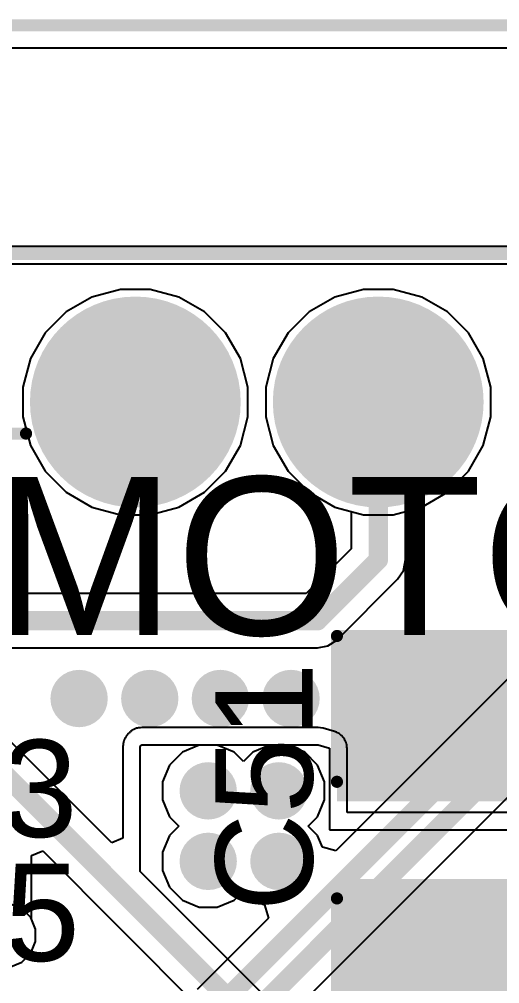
# Model space of a CAD drawing. Header units: millimetres. Extents: x -1.7 to 76.1, y -1.1 to 50.5.
# Drawn here: x 25.86 to 30.89, y 34.66 to 44.74 of the extents above; entities that cross this region are included whole.
import ezdxf

# ---------------------------------------------------------------- set-up
doc = ezdxf.new("R2010")
doc.units = ezdxf.units.MM
for name, color, linetype in [('BottomLayer', 5, 'Continuous'), ('BottomSolder', 6, 'Continuous'), ('MultiLayer', 9, 'Continuous'), ('PadHoleLayer', 156, 'Continuous'), ('TopLayer', 1, 'Continuous'), ('TopOverlay', 2, 'Continuous'), ('TopPaste', 8, 'Continuous'), ('TopSolder', 216, 'Continuous'), ('ViaHoleLayer', 16, 'Continuous')]:
    doc.layers.add(name, color=color, linetype=linetype)
doc.styles.add('Arial', font='arial.ttf', dxfattribs={"height": 0.2})

# ---------------------------------------------------------------- blocks, each defined once
blk = doc.blocks.new('T____1206_55')
at = {"layer": 'TopLayer'}
for points in [[(-2.032, 0.889), (-0.508, 0.889), (-0.508, -0.889), (-2.032, -0.889)], [(0.508, 0.889), (2.032, 0.889), (2.032, -0.889), (0.508, -0.889)]]:
    blk.add_hatch(color=1, dxfattribs=at).paths.add_polyline_path(points)
at = {"layer": 'TopPaste'}
for points in [[(-2.032, 0.889), (-0.508, 0.889), (-0.508, -0.889), (-2.032, -0.889)], [(0.508, 0.889), (2.032, 0.889), (2.032, -0.889), (0.508, -0.889)]]:
    blk.add_hatch(color=8, dxfattribs=at).paths.add_polyline_path(points)
at = {"layer": 'TopSolder'}
for points in [[(-2.1336, 0.9906), (-0.4064, 0.9906), (-0.4064, -0.9906), (-2.1336, -0.9906)], [(0.4064, 0.9906), (2.1336, 0.9906), (2.1336, -0.9906), (0.4064, -0.9906)]]:
    blk.add_hatch(color=216, dxfattribs=at).paths.add_polyline_path(points)
at = {"layer": 'TopOverlay', "const_width": 0.127}
for points in [[(-2.1336, 0.9906), (-0.6096, 0.9906)], [(-2.1336, 0.9906), (-2.1336, -0.9906)], [(0.6096, 0.9906), (2.1336, 0.9906)], [(2.1336, 0.9906), (2.1336, -0.9906)], [(-2.1336, -0.9906), (-0.6096, -0.9906)], [(0.6096, -0.9906), (2.1336, -0.9906)]]:
    blk.add_lwpolyline(points, dxfattribs=at)
at = {"layer": 'TopOverlay', "const_width": 0.0635}
for points in [[(-2.16535, 0.9906, 1), (-2.10185, 0.9906, 1)], [(-2.16535, 0.9906, 1), (-2.10185, 0.9906, 1)], [(-0.64135, 0.9906, 1), (-0.57785, 0.9906, 1)], [(0.57785, 0.9906, 1), (0.64135, 0.9906, 1)], [(2.10185, 0.9906, 1), (2.16535, 0.9906, 1)], [(2.10185, 0.9906, 1), (2.16535, 0.9906, 1)], [(-2.16535, -0.9906, 1), (-2.10185, -0.9906, 1)], [(-2.16535, -0.9906, 1), (-2.10185, -0.9906, 1)], [(-0.64135, -0.9906, 1), (-0.57785, -0.9906, 1)], [(0.57785, -0.9906, 1), (0.64135, -0.9906, 1)], [(2.10185, -0.9906, 1), (2.16535, -0.9906, 1)], [(2.10185, -0.9906, 1), (2.16535, -0.9906, 1)]]:
    blk.add_lwpolyline(points, format="xyb", close=True, dxfattribs=at)
at = {"layer": 'TopOverlay'}
blk.add_text('+', height=0.635, dxfattribs=at).set_placement((-2.7502, -0.31739))
blk = doc.blocks.new('HDR_1_8_M____R_____A_____111')
at = {"layer": 'BottomLayer'}
h = blk.add_hatch(color=5, dxfattribs=at)
edge = h.paths.add_edge_path()
edge.add_arc((6.35, 0), 1, 0, 360)
h = blk.add_hatch(color=5, dxfattribs=at)
edge = h.paths.add_edge_path()
edge.add_arc((8.89, 0), 1, 0, 360)
at = {"layer": 'BottomSolder'}
h = blk.add_hatch(color=6, dxfattribs=at)
edge = h.paths.add_edge_path()
edge.add_arc((6.35, 0), 1.102, 0, 360)
h = blk.add_hatch(color=6, dxfattribs=at)
edge = h.paths.add_edge_path()
edge.add_arc((8.89, 0), 1.102, 0, 360)
at = {"layer": 'MultiLayer'}
h = blk.add_hatch(color=9, dxfattribs=at)
edge = h.paths.add_edge_path()
edge.add_arc((6.35, 0), 1, 0, 360)
h = blk.add_hatch(color=9, dxfattribs=at)
edge = h.paths.add_edge_path()
edge.add_arc((8.89, 0), 1, 0, 360)
at = {"layer": 'PadHoleLayer'}
h = blk.add_hatch(color=156, dxfattribs=at)
edge = h.paths.add_edge_path()
edge.add_arc((6.35, 0), 0.5, 0, 360)
h = blk.add_hatch(color=156, dxfattribs=at)
edge = h.paths.add_edge_path()
edge.add_arc((8.89, 0), 0.5, 0, 360)
at = {"layer": 'TopLayer'}
h = blk.add_hatch(color=1, dxfattribs=at)
edge = h.paths.add_edge_path()
edge.add_arc((6.35, 0), 1, 0, 360)
h = blk.add_hatch(color=1, dxfattribs=at)
edge = h.paths.add_edge_path()
edge.add_arc((8.89, 0), 1, 0, 360)
at = {"layer": 'TopSolder'}
h = blk.add_hatch(color=216, dxfattribs=at)
edge = h.paths.add_edge_path()
edge.add_arc((6.35, 0), 1.102, 0, 360)
h = blk.add_hatch(color=216, dxfattribs=at)
edge = h.paths.add_edge_path()
edge.add_arc((8.89, 0), 1.102, 0, 360)
at = {"layer": 'TopOverlay', "const_width": 0.127}
for points in [[(10.211, 0.33), (10.033, 0.33)], [(10.211, -1.549), (-10.211, -1.549)], [(10.211, -3.937), (-10.211, -3.937)]]:
    blk.add_lwpolyline(points, dxfattribs=at)
at = {"layer": 'TopOverlay', "const_width": 0.0635}
blk.add_lwpolyline([(10.001, 0.33, 1), (10.065, 0.33, 1)], format="xyb", close=True, dxfattribs=at)

msp = doc.modelspace()

# ---------------------------------------------------------------- hatches: boundary and pattern name
at = {"layer": 'BottomLayer'}
h = msp.add_hatch(color=5, dxfattribs=at)
edge = h.paths.add_edge_path()
edge.add_arc((26.488, 37.643), 0.3, 0, 360)
h = msp.add_hatch(color=5, dxfattribs=at)
edge = h.paths.add_edge_path()
edge.add_arc((27.227, 37.643), 0.3, 0, 360)
h = msp.add_hatch(color=5, dxfattribs=at)
edge = h.paths.add_edge_path()
edge.add_arc((27.965, 37.643), 0.3, 0, 360)
h = msp.add_hatch(color=5, dxfattribs=at)
edge = h.paths.add_edge_path()
edge.add_arc((28.704, 37.643), 0.3, 0, 360)
h = msp.add_hatch(color=5, dxfattribs=at)
edge = h.paths.add_edge_path()
edge.add_arc((27.838, 36.678), 0.3, 0, 360)
h = msp.add_hatch(color=5, dxfattribs=at)
edge = h.paths.add_edge_path()
edge.add_arc((28.577, 36.678), 0.3, 0, 360)
h = msp.add_hatch(color=5, dxfattribs=at)
edge = h.paths.add_edge_path()
edge.add_arc((27.838, 35.941), 0.3, 0, 360)
h = msp.add_hatch(color=5, dxfattribs=at)
edge = h.paths.add_edge_path()
edge.add_arc((28.577, 35.941), 0.3, 0, 360)
at = {"layer": 'TopLayer'}
h = msp.add_hatch(color=1, dxfattribs=at)
edge = h.paths.add_edge_path()
edge.add_arc((26.488, 37.643), 0.3, 0, 360)
h = msp.add_hatch(color=1, dxfattribs=at)
edge = h.paths.add_edge_path()
edge.add_arc((27.227, 37.643), 0.3, 0, 360)
h = msp.add_hatch(color=1, dxfattribs=at)
edge = h.paths.add_edge_path()
edge.add_arc((27.965, 37.643), 0.3, 0, 360)
h = msp.add_hatch(color=1, dxfattribs=at)
edge = h.paths.add_edge_path()
edge.add_arc((28.704, 37.643), 0.3, 0, 360)
h = msp.add_hatch(color=1, dxfattribs=at)
edge = h.paths.add_edge_path()
edge.add_arc((27.838, 36.678), 0.3, 0, 360)
h = msp.add_hatch(color=1, dxfattribs=at)
edge = h.paths.add_edge_path()
edge.add_arc((28.577, 36.678), 0.3, 0, 360)
h = msp.add_hatch(color=1, dxfattribs=at)
edge = h.paths.add_edge_path()
edge.add_arc((27.838, 35.941), 0.3, 0, 360)
h = msp.add_hatch(color=1, dxfattribs=at)
edge = h.paths.add_edge_path()
edge.add_arc((28.577, 35.941), 0.3, 0, 360)
at = {"layer": 'ViaHoleLayer'}
h = msp.add_hatch(color=16, dxfattribs=at)
edge = h.paths.add_edge_path()
edge.add_arc((26.488, 37.643), 0.15, 0, 360)
h = msp.add_hatch(color=16, dxfattribs=at)
edge = h.paths.add_edge_path()
edge.add_arc((27.227, 37.643), 0.15, 0, 360)
h = msp.add_hatch(color=16, dxfattribs=at)
edge = h.paths.add_edge_path()
edge.add_arc((27.965, 37.643), 0.15, 0, 360)
h = msp.add_hatch(color=16, dxfattribs=at)
edge = h.paths.add_edge_path()
edge.add_arc((28.704, 37.643), 0.15, 0, 360)
h = msp.add_hatch(color=16, dxfattribs=at)
edge = h.paths.add_edge_path()
edge.add_arc((27.838, 36.678), 0.15, 0, 360)
h = msp.add_hatch(color=16, dxfattribs=at)
edge = h.paths.add_edge_path()
edge.add_arc((28.577, 36.678), 0.15, 0, 360)
h = msp.add_hatch(color=16, dxfattribs=at)
edge = h.paths.add_edge_path()
edge.add_arc((27.838, 35.941), 0.15, 0, 360)
h = msp.add_hatch(color=16, dxfattribs=at)
edge = h.paths.add_edge_path()
edge.add_arc((28.577, 35.941), 0.15, 0, 360)

# ---------------------------------------------------------------- linework, layer by layer
at = {"layer": 'BottomLayer'}
for p, q in [((-1.544, 44.445), (38.401, 44.445)), ((26.622, 41.839), (26.353, 41.684)), ((26.921, 41.919), (26.622, 41.839)), ((27.231, 41.919), (26.921, 41.919)), ((27.531, 41.839), (27.231, 41.919)), ((27.8, 41.684), (27.531, 41.839)), ((29.162, 41.839), (28.893, 41.684)), ((29.461, 41.919), (29.162, 41.839)), ((29.771, 41.919), (29.461, 41.919)), ((30.071, 41.839), (29.771, 41.919)), ((30.34, 41.684), (30.071, 41.839)), ((26.353, 41.684), (26.134, 41.465)), ((28.019, 41.465), (27.8, 41.684)), ((28.893, 41.684), (28.674, 41.465)), ((30.559, 41.465), (30.34, 41.684)), ((26.134, 41.465), (25.979, 41.196)), ((28.174, 41.196), (28.019, 41.465)), ((28.674, 41.465), (28.519, 41.196)), ((30.714, 41.196), (30.559, 41.465)), ((25.979, 41.196), (25.899, 40.897)), ((28.254, 40.897), (28.174, 41.196)), ((28.519, 41.196), (28.439, 40.897)), ((30.794, 40.897), (30.714, 41.196)), ((25.899, 40.897), (25.899, 40.587)), ((28.254, 40.587), (28.254, 40.897)), ((28.439, 40.897), (28.439, 40.587)), ((30.794, 40.587), (30.794, 40.897)), ((25.899, 40.587), (25.979, 40.287)), ((28.174, 40.287), (28.254, 40.587)), ((28.439, 40.587), (28.519, 40.287)), ((30.714, 40.287), (30.794, 40.587)), ((25.979, 40.287), (26.134, 40.018)), ((28.019, 40.018), (28.174, 40.287)), ((28.519, 40.287), (28.674, 40.018)), ((30.559, 40.018), (30.714, 40.287)), ((26.134, 40.018), (26.353, 39.799)), ((27.8, 39.799), (28.019, 40.018)), ((28.674, 40.018), (28.893, 39.799)), ((30.34, 39.799), (30.559, 40.018)), ((26.353, 39.799), (26.622, 39.644)), ((27.531, 39.644), (27.8, 39.799)), ((28.094, 33.737), (34.09, 39.732)), ((28.893, 39.799), (29.162, 39.644)), ((30.071, 39.644), (30.34, 39.799)), ((26.622, 39.644), (26.921, 39.564)), ((27.231, 39.564), (27.531, 39.644)), ((29.162, 39.644), (29.332, 39.599)), ((29.901, 39.599), (30.071, 39.644)), ((26.921, 39.564), (27.231, 39.564)), ((29.332, 39.599), (29.332, 39.209)), ((29.901, 39.091), (29.901, 39.599)), ((29.332, 39.209), (28.863, 38.74)), ((29.88, 38.982), (29.901, 39.091)), ((29.901, 39.091), (29.901, 39.091)), ((29.818, 38.889), (29.88, 38.982)), ((29.183, 38.254), (29.818, 38.889)), ((29.818, 38.889), (29.818, 38.889)), ((28.863, 38.74), (25.206, 38.74)), ((31.872, 38.751), (29.172, 36.051)), ((29.09, 38.192), (29.183, 38.254)), ((24.07, 38.171), (28.981, 38.171)), ((28.981, 38.171), (29.09, 38.192)), ((28.981, 38.171), (28.981, 38.171)), ((27.743, 37.155), (27.568, 37.083)), ((27.933, 37.155), (27.743, 37.155)), ((28.109, 37.083), (27.933, 37.155)), ((28.482, 37.155), (28.306, 37.083)), ((28.672, 37.155), (28.482, 37.155)), ((28.848, 37.083), (28.672, 37.155)), ((27.568, 37.083), (27.433, 36.948)), ((28.208, 36.984), (28.109, 37.083)), ((28.306, 37.083), (28.208, 36.984)), ((28.982, 36.948), (28.848, 37.083)), ((27.433, 36.948), (27.361, 36.773)), ((29.055, 36.773), (28.982, 36.948)), ((27.361, 36.773), (27.361, 36.583)), ((29.055, 36.583), (29.055, 36.773)), ((27.361, 36.583), (27.433, 36.407)), ((28.982, 36.407), (29.055, 36.583)), ((27.433, 36.407), (27.531, 36.309)), ((28.884, 36.309), (28.982, 36.407)), ((27.531, 36.309), (27.433, 36.212)), ((28.982, 36.212), (28.884, 36.309)), ((27.433, 36.212), (27.361, 36.036)), ((29.032, 36.091), (28.982, 36.212)), ((29.172, 36.051), (29.032, 36.091)), ((27.361, 36.036), (27.361, 35.846)), ((27.361, 35.846), (27.433, 35.67)), ((27.433, 35.67), (27.568, 35.536)), ((28.109, 35.536), (28.208, 35.635)), ((28.208, 35.635), (28.306, 35.536)), ((25.89, 35.445), (25.77, 35.495)), ((27.568, 35.536), (27.743, 35.463)), ((27.933, 35.463), (28.109, 35.536)), ((28.306, 35.536), (28.427, 35.486)), ((28.427, 35.486), (28.467, 35.346)), ((25.983, 35.353), (25.89, 35.445)), ((27.743, 35.463), (27.933, 35.463)), ((26.033, 35.232), (25.983, 35.353)), ((28.467, 35.346), (27.721, 34.6)), ((26.033, 35.102), (26.033, 35.232)), ((25.983, 34.982), (26.033, 35.102)), ((25.89, 34.889), (25.983, 34.982)), ((25.77, 34.839), (25.89, 34.889))]:
    msp.add_line(p, q, dxfattribs=at)
at = {"layer": 'BottomLayer', "const_width": 0.203}
for points in [[(27.813, 33.858), (34.696, 40.742)], [(29.616, 39.091), (29.616, 40.742)], [(28.981, 38.456), (29.616, 39.091)], [(27.839, 34.315), (32.156, 38.633)], [(23.952, 38.456), (28.981, 38.456)]]:
    msp.add_lwpolyline(points, dxfattribs=at)
at = {"layer": 'BottomLayer', "const_width": 0.102}
for points in [[(29.566, 40.742, 1), (29.667, 40.742, 1)], [(29.566, 39.091, 1), (29.667, 39.091, 1)], [(29.566, 39.091, 1), (29.667, 39.091, 1)], [(28.931, 38.456, 1), (29.032, 38.456, 1)], [(28.931, 38.456, 1), (29.032, 38.456, 1)]]:
    msp.add_lwpolyline(points, format="xyb", close=True, dxfattribs=at)
at = {"layer": 'TopLayer'}
for p, q in [((-1.544, 44.445), (41.25, 44.445)), ((38.633, 42.367), (20.295, 42.367)), ((20.476, 42.186), (38.452, 42.186)), ((26.622, 41.839), (26.353, 41.684)), ((26.921, 41.919), (26.622, 41.839)), ((27.231, 41.919), (26.921, 41.919)), ((27.531, 41.839), (27.231, 41.919)), ((27.8, 41.684), (27.531, 41.839)), ((29.162, 41.839), (28.893, 41.684)), ((29.461, 41.919), (29.162, 41.839)), ((29.771, 41.919), (29.461, 41.919)), ((30.071, 41.839), (29.771, 41.919)), ((30.34, 41.684), (30.071, 41.839)), ((26.353, 41.684), (26.134, 41.465)), ((28.019, 41.465), (27.8, 41.684)), ((28.893, 41.684), (28.674, 41.465)), ((30.559, 41.465), (30.34, 41.684)), ((26.134, 41.465), (25.979, 41.196)), ((28.174, 41.196), (28.019, 41.465)), ((28.674, 41.465), (28.519, 41.196)), ((30.714, 41.196), (30.559, 41.465)), ((25.979, 41.196), (25.899, 40.897)), ((28.254, 40.897), (28.174, 41.196)), ((28.519, 41.196), (28.439, 40.897)), ((30.794, 40.897), (30.714, 41.196)), ((25.899, 40.897), (25.899, 40.587)), ((28.254, 40.587), (28.254, 40.897)), ((28.439, 40.897), (28.439, 40.587)), ((30.794, 40.587), (30.794, 40.897)), ((25.899, 40.587), (25.979, 40.287)), ((28.174, 40.287), (28.254, 40.587)), ((28.439, 40.587), (28.519, 40.287)), ((30.714, 40.287), (30.794, 40.587)), ((25.979, 40.287), (26.134, 40.018)), ((28.019, 40.018), (28.174, 40.287)), ((28.519, 40.287), (28.674, 40.018)), ((30.559, 40.018), (30.714, 40.287)), ((26.134, 40.018), (26.353, 39.799)), ((27.8, 39.799), (28.019, 40.018)), ((28.674, 40.018), (28.893, 39.799)), ((30.34, 39.799), (30.559, 40.018)), ((26.353, 39.799), (26.622, 39.644)), ((27.531, 39.644), (27.8, 39.799)), ((28.893, 39.799), (29.162, 39.644)), ((30.071, 39.644), (30.34, 39.799)), ((26.622, 39.644), (26.921, 39.564)), ((27.231, 39.564), (27.531, 39.644)), ((29.162, 39.644), (29.461, 39.564)), ((29.771, 39.564), (30.071, 39.644)), ((26.921, 39.564), (27.231, 39.564)), ((29.461, 39.564), (29.771, 39.564)), ((26.829, 36.134), (25.284, 37.679)), ((27.026, 37.297), (27.023, 37.293)), ((27.032, 37.3), (27.026, 37.297)), ((27.034, 37.302), (27.032, 37.3)), ((27.037, 37.304), (27.034, 37.302)), ((27.042, 37.309), (27.037, 37.304)), ((27.044, 37.311), (27.042, 37.309)), ((27.061, 37.318), (27.044, 37.311)), ((27.073, 37.326), (27.061, 37.318)), ((27.076, 37.328), (27.073, 37.326)), ((27.073, 37.326), (27.073, 37.326)), ((27.082, 37.329), (27.076, 37.328)), ((27.088, 37.332), (27.082, 37.329)), ((27.099, 37.334), (27.088, 37.332)), ((27.11, 37.338), (27.099, 37.334)), ((27.127, 37.338), (27.11, 37.338)), ((27.145, 37.341), (27.127, 37.338)), ((27.163, 37.341), (27.145, 37.341)), ((28.989, 37.341), (27.163, 37.341)), ((27.163, 37.341), (27.163, 37.341)), ((27.163, 37.341), (27.163, 37.341)), ((29.014, 37.336), (28.989, 37.341)), ((29.041, 37.334), (29.014, 37.336)), ((29.16, 37.298), (29.041, 37.334)), ((29.169, 37.294), (29.16, 37.298)), ((26.957, 37.198), (26.951, 37.186)), ((26.96, 37.212), (26.957, 37.198)), ((26.961, 37.214), (26.96, 37.212)), ((26.962, 37.216), (26.961, 37.214)), ((26.963, 37.218), (26.962, 37.216)), ((26.962, 37.216), (26.962, 37.216)), ((26.962, 37.216), (26.962, 37.216)), ((26.962, 37.216), (26.962, 37.216)), ((26.962, 37.216), (26.962, 37.216)), ((26.962, 37.216), (26.962, 37.216)), ((26.97, 37.228), (26.963, 37.218)), ((26.977, 37.243), (26.97, 37.228)), ((26.978, 37.245), (26.977, 37.243)), ((26.98, 37.248), (26.978, 37.245)), ((26.978, 37.245), (26.978, 37.245)), ((26.978, 37.245), (26.978, 37.245)), ((26.978, 37.245), (26.978, 37.245)), ((26.982, 37.25), (26.98, 37.248)), ((26.985, 37.253), (26.982, 37.25)), ((26.991, 37.26), (26.985, 37.253)), ((27.001, 37.275), (26.991, 37.26)), ((27.006, 37.28), (27.001, 37.275)), ((27.001, 37.275), (27.001, 37.275)), ((27.001, 37.275), (27.001, 37.275)), ((27.01, 37.282), (27.006, 37.28)), ((27.015, 37.287), (27.01, 37.282)), ((27.016, 37.288), (27.015, 37.287)), ((27.023, 37.293), (27.016, 37.288)), ((27.016, 37.288), (27.016, 37.288)), ((29.178, 37.292), (29.169, 37.294)), ((29.191, 37.283), (29.178, 37.292)), ((29.207, 37.277), (29.191, 37.283)), ((29.214, 37.27), (29.207, 37.277)), ((29.223, 37.265), (29.214, 37.27)), ((29.229, 37.258), (29.223, 37.265)), ((29.237, 37.253), (29.229, 37.258)), ((29.246, 37.239), (29.237, 37.253)), ((29.258, 37.227), (29.246, 37.239)), ((29.262, 37.218), (29.258, 37.227)), ((29.268, 37.211), (29.262, 37.218)), ((29.271, 37.202), (29.268, 37.211)), ((29.276, 37.194), (29.271, 37.202)), ((26.949, 37.16), (26.946, 37.142)), ((26.946, 37.142), (26.946, 36.183)), ((26.951, 37.182), (26.949, 37.178)), ((26.949, 37.178), (26.949, 37.16)), ((26.951, 37.186), (26.951, 37.186)), ((26.951, 37.186), (26.951, 37.182)), ((27.127, 37.142), (27.129, 37.145)), ((27.127, 35.836), (27.127, 37.142)), ((27.127, 37.142), (27.127, 37.142)), ((27.129, 37.146), (27.135, 37.152)), ((27.129, 37.145), (27.129, 37.146)), ((27.129, 37.145), (27.129, 37.145)), ((27.129, 37.145), (27.129, 37.145)), ((27.135, 37.152), (27.138, 37.154)), ((27.138, 37.154), (27.143, 37.159)), ((27.143, 37.159), (27.145, 37.16)), ((27.143, 37.159), (27.143, 37.159)), ((27.145, 37.16), (27.145, 37.16)), ((27.145, 37.16), (27.163, 37.16)), ((27.163, 37.16), (27.163, 37.16)), ((27.163, 37.16), (28.989, 37.16)), ((28.989, 37.16), (29.108, 37.125)), ((29.108, 37.125), (29.108, 37.124)), ((29.108, 37.124), (29.108, 36.271)), ((29.279, 37.178), (29.276, 37.194)), ((29.286, 37.163), (29.279, 37.178)), ((29.286, 37.162), (29.286, 37.163)), ((29.286, 37.153), (29.286, 37.162)), ((29.289, 37.143), (29.286, 37.153)), ((29.288, 37.134), (29.289, 37.143)), ((29.29, 37.124), (29.288, 37.134)), ((29.29, 36.452), (29.29, 37.124)), ((32.207, 36.452), (29.29, 36.452)), ((29.108, 36.271), (32.207, 36.271)), ((26.946, 36.183), (26.829, 36.134)), ((25.99, 36.002), (26.107, 36.05)), ((25.99, 35.336), (25.99, 36.002)), ((26.107, 36.05), (28.723, 33.434)), ((28.749, 34.214), (27.127, 35.836)), ((26.033, 35.232), (25.99, 35.336)), ((26.033, 35.102), (26.033, 35.232)), ((25.983, 34.982), (26.033, 35.102)), ((25.89, 34.889), (25.983, 34.982)), ((25.77, 34.839), (25.89, 34.889))]:
    msp.add_line(p, q, dxfattribs=at)
at = {"layer": 'TopLayer', "const_width": 0.203}
msp.add_lwpolyline([(25.082, 37.478), (30.254, 32.306)], dxfattribs=at)

# ---------------------------------------------------------------- block references
for name, p, rotation in [('HDR_1_8_M____R_____A_____111', (35.966, 40.742), 180), ('T____1206_55', (30.175, 36.163), 90)]:
    msp.add_blockref(name, p, dxfattribs=dict(rotation=rotation))

# ---------------------------------------------------------------- texts
at = {"layer": 'TopOverlay', "style": 'Arial'}
for s, height, rotation, p in [('MOTOR 4', 1.651, 360, (25.578, 38.307)), ('C51', 1.016, 90, (28.93, 35.416))]:
    msp.add_text(s, height=height, rotation=rotation, dxfattribs=at).set_placement(p)
for s, p in [('R33', (23.868, 36.195)), ('R35', (23.893, 34.9))]:
    msp.add_text(s, height=1.016, dxfattribs=at).set_placement(p)

doc.saveas('drawing.dxf')
